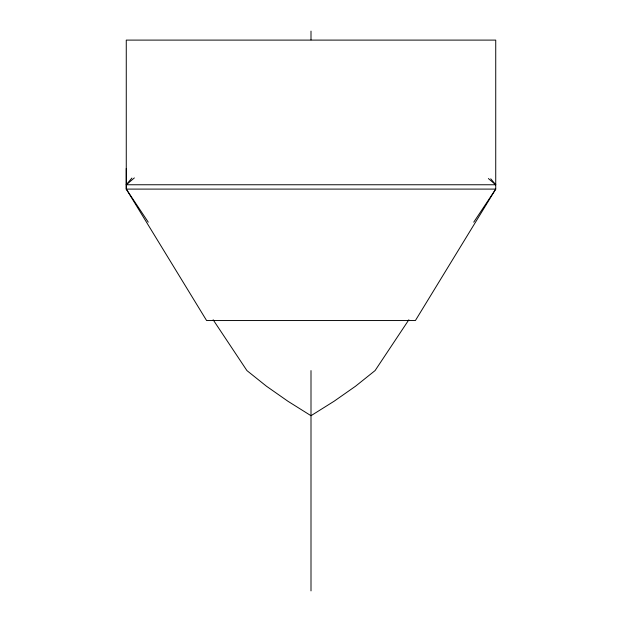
<?xml version="1.0" encoding="UTF-8"?>
<svg xmlns="http://www.w3.org/2000/svg" width="622" height="622" viewBox="0 0 622 622"><rect width="100%" height="100%" fill="white"/><g stroke="black" fill="none" stroke-linecap="round" stroke-linejoin="round"><path stroke-width="0.93" d="M148.254 222.163L126.266 189.096L126.266 40.103L495.734 40.103L495.734 189.096L415.403 320.548L206.597 320.548L126.266 189.096L126.266 168.414M408.864 319.77L375.074 370.588L355.566 386.2L334.107 401.229L311 415.706L287.893 401.229L266.434 386.2L246.926 370.588L213.136 319.77M473.746 222.163L495.734 189.096L126.266 189.096M490.742 178.802L495.734 184.757L126.266 184.757L131.887 178.063M126.266 184.757L134.368 177.915M488.371 178.537L495.734 184.757M311 31.1L311 39.847M311 370.588L311 590.9"/></g></svg>
